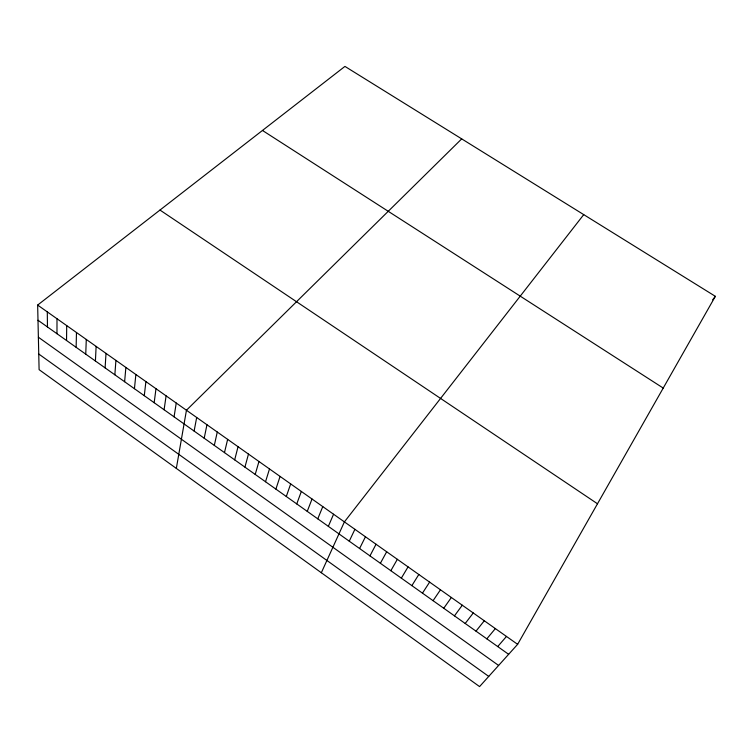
<?xml version="1.0" encoding="UTF-8"?>
<svg xmlns="http://www.w3.org/2000/svg" width="753" height="753" viewBox="0 0 753 753"><rect width="100%" height="100%" fill="white"/><g stroke="black" fill="none" stroke-linecap="round" stroke-linejoin="round"><path stroke-width="1.13" d="M56.983 333.73L56.993 318.735M66.537 340.507L66.716 325.607M76.128 347.312L76.477 332.515M85.748 354.145L86.284 339.443M95.415 361.007L96.12 346.399M105.109 367.888L106.004 353.373M114.851 374.796L115.915 360.386M124.622 381.733L125.873 367.426M134.439 388.699L135.869 374.495M144.284 395.692L145.903 381.583M154.177 402.714L155.984 388.708M164.098 409.754L166.102 395.852M174.065 416.833L176.249 403.034M176.334 468.404L186.452 410.244L461.702 138.881M194.114 431.064L196.684 417.473M204.195 438.218L206.962 424.739M214.313 445.399L217.278 432.034M224.479 452.619L227.641 439.357M234.682 459.857L238.042 446.708M244.923 467.124L248.481 454.087M255.211 474.428L258.966 461.495M265.527 481.751L269.499 468.94M275.899 489.111L280.069 476.414M286.3 496.5L290.677 483.915M296.748 503.917L301.341 491.445M307.243 511.362L312.034 499.013M317.766 518.836L322.783 506.6M328.346 526.338L333.57 514.224M321.333 572.741L344.403 521.885L583.735 214.624M349.26 541.181L354.908 529.312M359.595 548.523L365.45 536.767M369.968 555.883L376.039 544.25M380.387 563.282L386.675 551.761M517.631 644.333L715.35 296.324L344.94 66.405L37.65 305.069L39.1 369.657L479.567 686.595L517.631 644.333L37.65 305.069M390.845 570.699L397.349 559.31M401.34 578.153L408.06 566.877M411.882 585.636L418.819 574.483M422.461 593.148L429.624 582.116M433.079 600.687L440.467 589.787M443.752 608.255L451.358 597.487M454.454 615.86L462.295 605.214M712.667 299.826L715.35 296.324M465.203 623.484L473.27 612.97M476 631.146L484.292 620.764M486.833 638.845L495.361 628.586M497.714 646.563L506.477 636.445M262.468 130.457L663.224 388.068M159.975 210.059L597.487 503.766M37.989 320.241L508.642 654.319M38.375 337.222L498.608 665.454M38.751 354.004L488.735 676.41M47.298 311.883L47.467 326.971"/></g></svg>
